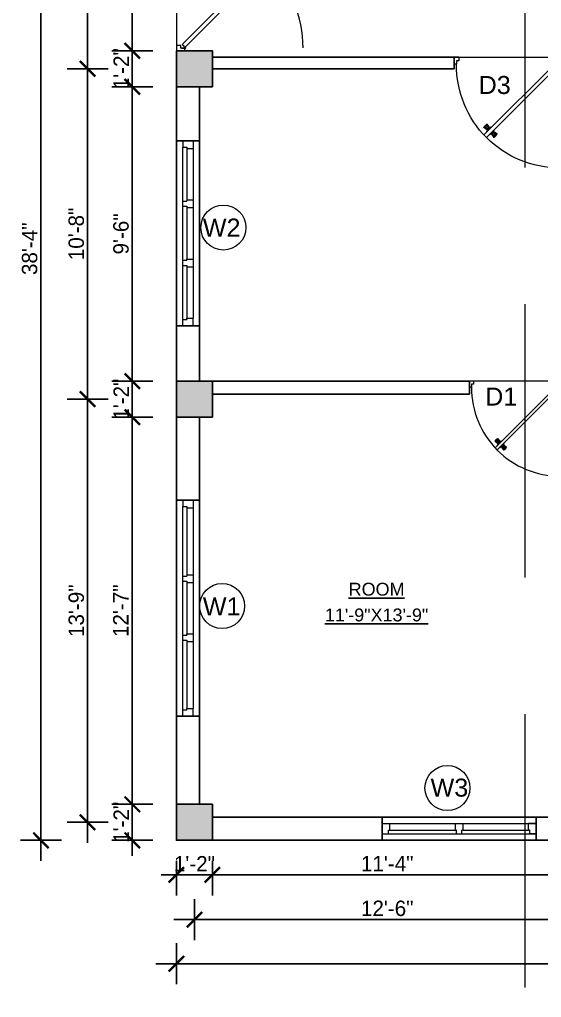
# Model space of a CAD drawing. Header units: inches. Extents: x 3672 to 10975, y -27382 to -746.
# Drawn here: x 4367.6 to 4570.6, y -24052.5 to -23672.3 of the extents above; entities that cross this region are included whole.
import ezdxf

# ---------------------------------------------------------------- set-up
doc = ezdxf.new("R2010")
doc.units = ezdxf.units.IN
doc.header["$LTSCALE"] = 17
doc.header["$MEASUREMENT"] = 0
doc.linetypes.add('21_FP_00$0$HIDDEN', pattern=[0.375, 0.25, -0.125])
doc.linetypes.add('PHANTOM2', pattern=[1.25, 0.625, -0.125, 0.125, -0.125, 0.125, -0.125])
for name, color, linetype, lineweight in [('25 BOT BAR', 12, 'Continuous', 25), ('aa_section_line', 2, 'PHANTOM2', 13), ('DOOR & WIN', 1, 'Continuous', 25), ('OUTLINE', 1, 'Continuous', 25), ('PUERTAS', 7, 'Continuous', 9), ('TEXT', 231, 'Continuous', 20), ('WINDOW FRAME PLAN', 162, 'Continuous', 18)]:
    doc.layers.add(name, color=color, linetype=linetype, lineweight=lineweight)
doc.styles.add('ARCHITECTURE', font='stylu.ttf')
doc.styles.add('DIMTEXT', font='arial.ttf', dxfattribs={"height": 6})
doc.dimstyles.new('8 SCALE', dxfattribs={"dimscale": 0, "dimtxt": 6, "dimasz": 6, "dimexe": 8, "dimexo": 8, "dimgap": 1.25, "dimtad": 1, "dimdec": 0, "dimzin": 3, "dimdsep": 46, "dimlunit": 4, "dimtxsty": 'ARCHITECTURE', "dimblk": 'ARCHTICK', "dimcen": 8, "dimdle": 8, "dimclrd": 5, "dimclre": 5, "dimclrt": 7, "dimadec": 0, "dimazin": 0, "dimtfac": 0.75, "dimtdec": 0, "dimtix": 1, "dimtmove": 2, "dimatfit": 3, "dimldrblk": 'ARCHTICK', "dimfxl": 8, "dimfxlon": 1, "dimtolj": 1, "dimtzin": 0, "dimlwd": -1, "dimlwe": -1, "dimarcsym": 0})

# ---------------------------------------------------------------- blocks, each defined once
blk = doc.blocks.new('DFFDFD')
at = {"layer": 'DOOR & WIN'}
for p, q in [((-13646.78, -2252.33), (-13646.78, -2168.33)), ((-13637.78, -2168.33), (-13646.78, -2168.33)), ((-13637.78, -2168.33), (-13637.78, -2252.33)), ((-13637.78, -2252.33), (-13646.78, -2252.33)), ((-13637.78, -2252.33), (-13646.78, -2252.33))]:
    blk.add_line(p, q, dxfattribs=at)
at = {"layer": 'WINDOW FRAME PLAN'}
for p, q in [((-13644.28, -2168.33), (-13644.28, -2170.83)), ((-13644.28, -2249.83), (-13644.28, -2170.83)), ((-13644.28, -2170.83), (-13642.78, -2170.83)), ((-13642.78, -2170.83), (-13642.78, -2171.33)), ((-13640.28, -2168.33), (-13640.28, -2171.33)), ((-13642.78, -2171.33), (-13642.78, -2197.83)), ((-13642.78, -2171.33), (-13640.28, -2171.33)), ((-13640.28, -2171.33), (-13640.28, -2249.33)), ((-13642.78, -2197.33), (-13640.28, -2197.33)), ((-13644.28, -2197.83), (-13642.78, -2197.83)), ((-13644.28, -2199.83), (-13642.78, -2199.83)), ((-13642.78, -2199.83), (-13642.78, -2200.33)), ((-13642.78, -2199.83), (-13642.78, -2220.83)), ((-13642.78, -2200.33), (-13640.28, -2200.33)), ((-13642.78, -2220.33), (-13640.28, -2220.33)), ((-13642.78, -2220.83), (-13642.78, -2220.33)), ((-13644.28, -2220.83), (-13642.78, -2220.83)), ((-13644.28, -2222.83), (-13642.78, -2222.83)), ((-13642.78, -2222.83), (-13642.78, -2249.33)), ((-13642.78, -2223.33), (-13640.28, -2223.33)), ((-13644.28, -2252.33), (-13644.28, -2249.83)), ((-13644.28, -2249.83), (-13642.78, -2249.83)), ((-13642.78, -2249.33), (-13640.28, -2249.33)), ((-13642.78, -2249.83), (-13642.78, -2249.33)), ((-13640.28, -2252.33), (-13640.28, -2249.33))]:
    blk.add_line(p, q, dxfattribs=at)
blk = doc.blocks.new('*U2797')
at = {"layer": 'PUERTAS', "color": 2}
for p, q in [((11.61, 30.24), (12.57, 31.2)), ((11.61, 30.24), (39.94, 1.92)), ((40.83, 2.94), (12.57, 31.2)), ((16.34, 30.46), (16.36, 30.48)), ((12.35, 26.47), (12.33, 26.45)), ((0, 0), (0, 2.8)), ((0.93, 2.8), (0, 2.8)), ((1.87, 0), (0, 0)), ((0.93, 1.4), (0.93, 2.8)), ((1.87, 1.4), (0.93, 1.4)), ((1.87, 0), (1.87, 1.4)), ((39.94, 1.92), (40.16, 2.14)), ((40.1, 2.21), (40.86, 2.97)), ((40.1, 2.21), (40.16, 2.14)), ((40.13, 0), (40.13, 1.4)), ((40.13, 1.4), (41.07, 1.4)), ((40.13, 0), (42, 0)), ((40.16, 2.14), (40.9, 2.88)), ((41.07, 1.77), (41.07, 2.81)), ((41.07, 1.4), (41.07, 1.77)), ((41.07, 1.77), (41.16, 1.77)), ((41.16, 1.77), (41.16, 2.85)), ((41.16, 2.8), (42, 2.8)), ((42, 2.8), (42, 0))]:
    blk.add_line(p, q, dxfattribs=at)
at = {"layer": 'PUERTAS', "color": 1}
for p, q in [((13.69, 30.08), (13.7, 30.09)), ((13.83, 30.09), (14.37, 29.73)), ((14.64, 30.23), (15.41, 31.18)), ((14.65, 30.11), (15.14, 29.61)), ((14.78, 29.98), (14.77, 29.97)), ((15.55, 31.19), (16.13, 30.6)), ((15.62, 31.12), (15.65, 31.15)), ((15.65, 31.15), (16.17, 30.63)), ((16.72, 30.01), (16.13, 30.6)), ((16.68, 30.12), (16.17, 30.63)), ((16.65, 30.09), (16.68, 30.12)), ((11.62, 27.26), (12.21, 26.67)), ((12.58, 28.16), (11.63, 27.4)), ((11.69, 27.19), (11.66, 27.15)), ((11.66, 27.15), (12.17, 26.64)), ((12.69, 26.12), (12.17, 26.64)), ((12.79, 26.09), (12.21, 26.67)), ((12.7, 28.16), (13.2, 27.66)), ((12.73, 29.12), (12.72, 29.11)), ((12.72, 28.98), (13.08, 28.44)), ((12.83, 28.03), (12.84, 28.04)), ((13.7, 27.04), (12.93, 26.09)), ((12.97, 28.04), (13.27, 27.74)), ((13.11, 28.16), (12.98, 28.03)), ((13.08, 28.44), (13.08, 28.43)), ((13.09, 28.3), (13.09, 28.3)), ((13.09, 28.17), (13.4, 27.87)), ((13.69, 27.17), (13.2, 27.66)), ((13.57, 27.43), (13.27, 27.74)), ((13.71, 27.56), (13.4, 27.87)), ((13.69, 27.57), (13.56, 27.44)), ((13.56, 27.3), (13.57, 27.3)), ((13.83, 27.55), (13.84, 27.56)), ((13.97, 27.54), (13.96, 27.55)), ((14.51, 27.19), (13.97, 27.54)), ((14.37, 29.73), (14.38, 29.72)), ((14.51, 29.72), (14.5, 29.72)), ((14.63, 29.71), (14.94, 29.41)), ((14.65, 27.2), (14.64, 27.19)), ((14.65, 29.7), (14.78, 29.83)), ((14.77, 29.84), (15.07, 29.54)), ((15.25, 29.1), (14.94, 29.41)), ((15.37, 29.24), (15.07, 29.54)), ((15.64, 29.12), (15.14, 29.61)), ((15.23, 29.11), (15.36, 29.24)), ((15.25, 28.97), (15.25, 28.97)), ((15.26, 28.84), (15.25, 28.84)), ((15.62, 28.3), (15.26, 28.84)), ((15.51, 29.24), (15.5, 29.24)), ((15.61, 28.15), (15.62, 28.16)), ((15.76, 29.11), (16.71, 29.88)), ((12.72, 26.16), (12.69, 26.12))]:
    blk.add_line(p, q, dxfattribs=at)
at = {"layer": 'PUERTAS', "color": 8}
for p, q in [((13.91, 29.99), (14.5, 29.61)), ((14.63, 30.14), (15.5, 31.21)), ((14.69, 30.07), (15.57, 31.16)), ((14.82, 29.94), (15.74, 30.99)), ((14.98, 29.77), (15.94, 30.79)), ((15.31, 29.45), (16.33, 30.41)), ((15.47, 29.29), (16.52, 30.21)), ((15.6, 29.16), (16.69, 30.04)), ((15.67, 29.09), (16.75, 29.96)), ((15.99, 30.81), (16.01, 30.83)), ((16.19, 30.65), (16.01, 30.83)), ((16.19, 30.65), (16.36, 30.48)), ((12.67, 28.18), (11.59, 27.31)), ((12.74, 28.12), (11.65, 27.23)), ((12.87, 27.99), (11.82, 27.06)), ((12, 26.81), (11.98, 26.79)), ((12.15, 26.62), (11.98, 26.79)), ((13.04, 27.82), (12.01, 26.87)), ((12.15, 26.62), (12.33, 26.45)), ((13.36, 27.5), (12.4, 26.48)), ((13.52, 27.34), (12.6, 26.28)), ((13.65, 27.21), (12.77, 26.11)), ((12.82, 28.9), (13.2, 28.3)), ((13.71, 27.14), (12.84, 26.06)), ((13.12, 28.15), (12.99, 28.02)), ((13.14, 28.12), (13.01, 27.99)), ((13.06, 28.65), (13.29, 28.21)), ((13.2, 28.06), (13.07, 27.93)), ((13.3, 27.97), (13.17, 27.84)), ((13.33, 28.39), (13.39, 28.12)), ((13.5, 27.76), (13.37, 27.63)), ((13.59, 27.67), (13.46, 27.54)), ((13.54, 28.18), (13.49, 28.01)), ((13.65, 27.61), (13.52, 27.48)), ((13.71, 28), (13.54, 27.96)), ((13.68, 27.58), (13.55, 27.45)), ((13.92, 27.79), (13.65, 27.86)), ((14.18, 27.53), (13.75, 27.76)), ((14.43, 27.28), (13.83, 27.67)), ((14.16, 29.74), (14.59, 29.52)), ((14.42, 29.48), (14.69, 29.42)), ((14.63, 29.27), (14.8, 29.31)), ((14.66, 29.69), (14.79, 29.82)), ((14.68, 29.66), (14.82, 29.79)), ((14.74, 29.6), (14.87, 29.73)), ((14.8, 29.09), (14.85, 29.26)), ((14.84, 29.51), (14.97, 29.64)), ((15.01, 28.89), (14.95, 29.16)), ((15.04, 29.3), (15.17, 29.43)), ((15.28, 28.62), (15.05, 29.06)), ((15.14, 29.21), (15.27, 29.34)), ((15.52, 28.37), (15.14, 28.97)), ((15.2, 29.15), (15.33, 29.28)), ((15.22, 29.12), (15.35, 29.25)), ((0, 0), (42, 0))]:
    blk.add_line(p, q, dxfattribs=at)
at = {"layer": 'PUERTAS', "color": 2}
for radius in [0.181, 0.0878]:
    blk.add_circle((41.04, 2.99), radius, dxfattribs=at)
at = {"layer": 'PUERTAS', "color": 8}
blk.add_arc((41.04, 2.99), 40.11, 89.9667, 180.2715, dxfattribs=at)
at = {"layer": 'PUERTAS', "color": 1}
for centre, start, end in [((13.76, 30.02), 45, 135), ((14.71, 30.17), 141.0764, 225), ((14.84, 29.91), 135, 225), ((15.48, 31.12), 45, 141.0764), ((11.69, 27.33), 128.9236, 225), ((12.63, 28.09), 45, 128.9236), ((12.79, 29.04), 135, 225), ((12.9, 27.97), 45, 135), ((13.16, 28.24), 140.2572, 225), ((13.02, 28.36), 320.2572, 45), ((13.5, 27.37), 315, 45), ((13.62, 27.1), 321.0764, 45), ((13.77, 27.63), 225, 309.7428), ((13.9, 27.49), 45, 129.7428), ((14.44, 29.79), 225, 309.7428), ((14.57, 29.65), 45, 129.7428), ((14.58, 27.25), 225, 315), ((15.32, 28.91), 140.2572, 225), ((15.18, 29.03), 320.2572, 45), ((15.44, 29.3), 225, 315), ((15.55, 28.23), 315, 45), ((15.7, 29.18), 225, 308.9236), ((12.86, 26.15), 225, 321.0764)]:
    blk.add_arc(centre, 0.0933, start, end, dxfattribs=at)
blk = doc.blocks.new('3ft')
at = {"layer": 'PUERTAS', "color": 6}
for p, q in [((1.01, 2.52), (25.23, 26.74)), ((26.05, 25.92), (25.23, 26.74)), ((26.05, 25.92), (1.77, 1.64)), ((0, 2.4), (0, 0)), ((0.72, 2.4), (0, 2.4)), ((1.6, 0), (0, 0)), ((0.72, 1.52), (0.72, 2.44)), ((0.8, 1.52), (0.72, 1.52)), ((0.8, 1.52), (0.8, 2.41)), ((0.8, 1.2), (0.8, 1.52)), ((1.6, 1.2), (0.8, 1.2)), ((1.57, 1.84), (0.94, 2.47)), ((1.63, 1.89), (0.97, 2.55)), ((1.63, 1.89), (1.57, 1.84)), ((1.77, 1.64), (1.57, 1.84)), ((1.6, 0), (1.6, 1.2)), ((34.4, 0), (34.4, 1.2)), ((34.4, 1.2), (35.2, 1.2)), ((34.4, 0), (36, 0)), ((35.2, 1.2), (35.2, 2.4)), ((35.2, 2.4), (36, 2.4)), ((36, 0), (36, 2.4))]:
    blk.add_line(p, q, dxfattribs=at)
at = {"layer": 'PUERTAS', "color": 1}
for p, q in [((22.58, 26.7), (22.14, 26.26)), ((22.67, 26.73), (22.17, 26.23)), ((22.61, 26.67), (22.58, 26.7)), ((23.45, 25.91), (22.79, 26.73)), ((21.67, 25.73), (22.17, 26.23)), ((22.49, 24.95), (21.67, 25.61)), ((21.7, 25.82), (22.14, 26.26)), ((21.73, 25.79), (21.7, 25.82)), ((22.6, 24.96), (23.02, 25.38)), ((22.61, 24.25), (22.92, 24.72)), ((22.62, 24.13), (22.61, 24.14)), ((22.7, 25.07), (22.71, 25.06)), ((22.82, 25.06), (23.08, 25.32)), ((22.94, 24.95), (22.83, 25.07)), ((22.92, 24.72), (22.92, 24.72)), ((22.93, 24.94), (23.19, 25.21)), ((22.93, 24.84), (22.93, 24.83)), ((23.44, 25.81), (23.02, 25.38)), ((23.34, 25.58), (23.08, 25.32)), ((23.46, 25.47), (23.19, 25.21)), ((23.33, 25.7), (23.34, 25.69)), ((23.45, 25.46), (23.33, 25.57)), ((23.44, 23.31), (23.45, 23.3)), ((23.56, 23.3), (24.03, 23.61)), ((23.57, 25.47), (23.57, 25.47)), ((24.15, 25.79), (23.68, 25.48)), ((23.68, 25.48), (23.68, 25.48)), ((24.03, 23.61), (24.03, 23.62)), ((24.14, 23.62), (24.14, 23.62)), ((24.25, 23.62), (24.51, 23.89)), ((24.27, 25.78), (24.26, 25.79)), ((24.26, 23.29), (24.69, 23.71)), ((24.26, 23.63), (24.37, 23.52)), ((24.26, 23.18), (24.92, 22.37)), ((24.37, 23.52), (24.63, 23.77)), ((24.37, 23.4), (24.37, 23.4)), ((24.78, 24.15), (24.51, 23.89)), ((24.89, 24.03), (24.63, 23.77)), ((25.11, 24.14), (24.69, 23.71)), ((24.77, 24.14), (24.88, 24.03)), ((24.79, 24.38), (24.78, 24.37)), ((24.78, 24.26), (24.78, 24.26)), ((25.1, 24.84), (24.79, 24.38)), ((25, 24.03), (25, 24.03)), ((25.04, 22.36), (25.54, 22.86)), ((25.09, 24.96), (25.1, 24.95)), ((25.13, 22.39), (25.57, 22.83)), ((25.22, 24.14), (26.03, 23.48)), ((26.04, 23.37), (25.54, 22.86)), ((26.01, 23.27), (25.57, 22.83)), ((25.98, 23.3), (26.01, 23.27)), ((25.1, 22.42), (25.13, 22.39))]:
    blk.add_line(p, q, dxfattribs=at)
at = {"layer": 'PUERTAS', "color": 8}
for p, q in [((23.41, 25.77), (22.65, 26.71)), ((23.46, 25.83), (22.72, 26.75)), ((22.57, 24.94), (21.65, 25.68)), ((22.63, 24.99), (21.69, 25.75)), ((22.74, 25.1), (21.84, 25.9)), ((22.13, 26.28), (21.98, 26.13)), ((22.88, 25.24), (22.01, 26.06)), ((22.13, 26.28), (22.27, 26.42)), ((22.29, 26.41), (22.27, 26.42)), ((23.16, 25.52), (22.34, 26.39)), ((23.3, 25.66), (22.5, 26.56)), ((22.69, 24.32), (23.02, 24.83)), ((22.95, 24.96), (22.84, 25.07)), ((22.98, 24.99), (22.86, 25.1)), ((23.03, 25.04), (22.91, 25.15)), ((22.91, 24.53), (23.1, 24.91)), ((23.11, 25.12), (22.99, 25.23)), ((23.13, 24.76), (23.18, 24.99)), ((23.28, 25.3), (23.17, 25.41)), ((23.36, 25.37), (23.25, 25.49)), ((23.31, 24.94), (23.28, 25.08)), ((23.41, 25.43), (23.3, 25.54)), ((23.46, 25.09), (23.32, 25.13)), ((23.44, 25.45), (23.33, 25.56)), ((23.64, 25.27), (23.41, 25.22)), ((23.87, 25.49), (23.49, 25.3)), ((24.08, 25.71), (23.57, 25.38)), ((23.63, 23.38), (24.14, 23.72)), ((23.84, 23.6), (24.22, 23.79)), ((24.07, 23.82), (24.3, 23.88)), ((24.25, 24), (24.39, 23.97)), ((24.25, 23.26), (24.99, 22.34)), ((24.27, 23.64), (24.38, 23.53)), ((24.3, 23.67), (24.41, 23.56)), ((24.3, 23.32), (25.06, 22.38)), ((24.35, 23.72), (24.46, 23.61)), ((24.4, 24.15), (24.43, 24.01)), ((24.41, 23.43), (25.2, 22.53)), ((24.43, 23.8), (24.54, 23.69)), ((24.58, 24.33), (24.52, 24.1)), ((24.55, 23.57), (25.37, 22.7)), ((24.6, 23.97), (24.72, 23.86)), ((24.8, 24.56), (24.61, 24.18)), ((25.02, 24.77), (24.68, 24.26)), ((24.68, 24.05), (24.79, 23.94)), ((24.73, 24.1), (24.85, 23.99)), ((24.76, 24.13), (24.87, 24.02)), ((24.83, 23.85), (25.7, 23.03)), ((24.97, 23.99), (25.87, 23.2)), ((25.08, 24.1), (26.02, 23.34)), ((25.14, 24.15), (26.06, 23.41)), ((25.58, 22.82), (25.43, 22.67)), ((25.58, 22.82), (25.73, 22.97)), ((25.72, 22.98), (25.73, 22.97)), ((0, 0), (36, 0))]:
    blk.add_line(p, q, dxfattribs=at)
at = {"layer": 'PUERTAS', "color": 2}
for p, q in [((21.99, 26.11), (21.98, 26.13)), ((25.42, 22.68), (25.43, 22.67))]:
    blk.add_line(p, q, dxfattribs=at)
at = {"layer": 'PUERTAS', "color": 6}
for radius in [0.155, 0.0752]:
    blk.add_circle((0.82, 2.56), radius, dxfattribs=at)
blk.add_arc((0.82, 2.56), 34.38, 359.7285, 90.0333, dxfattribs=at)
at = {"layer": 'PUERTAS', "color": 1}
for centre, start, end in [((22.73, 26.68), 38.9236, 135), ((22.54, 25.01), 231.0764, 315), ((22.67, 24.2), 135, 225), ((22.77, 25.12), 225, 315), ((22.99, 24.89), 135, 219.7428), ((22.87, 24.78), 315, 39.7428), ((23.28, 25.63), 315, 45), ((23.39, 25.86), 315, 38.9236), ((23.51, 23.36), 225, 315), ((23.51, 25.41), 50.2572, 135), ((23.62, 25.53), 230.2572, 315), ((24.09, 23.56), 50.2572, 135), ((24.2, 23.68), 230.2572, 315), ((24.2, 25.73), 45, 135), ((24.32, 23.23), 135, 218.9236), ((24.42, 23.46), 135, 225), ((24.84, 24.31), 135, 219.7428), ((24.72, 24.21), 315, 39.7428), ((24.94, 23.98), 45, 135), ((25.04, 24.89), 315, 45), ((25.17, 24.08), 51.0764, 135), ((25.98, 23.42), 315, 51.0764), ((24.98, 22.42), 218.9236, 315)]:
    blk.add_arc(centre, 0.08, start, end, dxfattribs=at)
blk = doc.blocks.new('*U2796')
at = {"color": 3, "xscale": -1}
blk.add_blockref('3ft', (42, 0), dxfattribs=at)
blk = doc.blocks.new("5'")
at = {"layer": 'WINDOW FRAME PLAN'}
for p, q in [((10026.35, -7897.24), (10086.35, -7897.24)), ((10026.35, -7897.24), (10026.35, -7901.24)), ((10026.35, -7897.24), (10029.35, -7897.24)), ((10028.85, -7901.24), (10028.85, -7899.74)), ((10028.85, -7899.74), (10029.35, -7899.74)), ((10029.35, -7899.74), (10029.35, -7897.24)), ((10029.35, -7899.74), (10054.85, -7899.74)), ((10054.85, -7899.74), (10054.85, -7897.24)), ((10054.85, -7897.24), (10057.85, -7897.24)), ((10055.35, -7899.74), (10054.85, -7899.74)), ((10055.35, -7901.24), (10055.35, -7899.74)), ((10057.35, -7901.24), (10057.35, -7899.74)), ((10057.85, -7899.74), (10057.35, -7899.74)), ((10057.85, -7899.74), (10057.85, -7897.24)), ((10057.85, -7899.74), (10083.35, -7899.74)), ((10086.35, -7897.24), (10083.35, -7897.24)), ((10083.35, -7899.74), (10083.35, -7897.24)), ((10083.85, -7899.74), (10083.35, -7899.74)), ((10083.85, -7901.24), (10083.85, -7899.74)), ((10086.35, -7897.24), (10086.35, -7901.24)), ((10026.35, -7901.24), (10086.35, -7901.24)), ((10026.35, -7901.24), (10028.85, -7901.24)), ((10086.35, -7901.24), (10083.85, -7901.24))]:
    blk.add_line(p, q, dxfattribs=at)
blk = doc.blocks.new('ffddd')
at = {"layer": 'DOOR & WIN'}
for p, q in [((-13345.31, -2388.07), (-13345.31, -2316.07)), ((-13336.31, -2316.07), (-13345.31, -2316.07)), ((-13336.31, -2316.07), (-13336.31, -2388.07)), ((-13336.31, -2388.07), (-13345.31, -2388.07)), ((-13336.31, -2388.07), (-13345.31, -2388.07))]:
    blk.add_line(p, q, dxfattribs=at)
at = {"layer": 'WINDOW FRAME PLAN'}
for p, q in [((-13342.81, -2316.07), (-13342.81, -2318.57)), ((-13342.81, -2385.57), (-13342.81, -2318.57)), ((-13342.81, -2318.57), (-13341.31, -2318.57)), ((-13341.31, -2318.57), (-13341.31, -2319.07)), ((-13341.31, -2319.07), (-13341.31, -2339.57)), ((-13341.31, -2319.07), (-13338.81, -2319.07)), ((-13338.81, -2316.07), (-13338.81, -2319.07)), ((-13338.81, -2319.07), (-13338.81, -2385.07)), ((-13342.81, -2339.57), (-13341.31, -2339.57)), ((-13342.81, -2341.57), (-13341.31, -2341.57)), ((-13341.31, -2339.07), (-13338.81, -2339.07)), ((-13341.31, -2341.57), (-13341.31, -2342.07)), ((-13341.31, -2341.57), (-13341.31, -2362.57)), ((-13341.31, -2342.07), (-13338.81, -2342.07)), ((-13342.81, -2362.57), (-13341.31, -2362.57)), ((-13342.81, -2364.57), (-13341.31, -2364.57)), ((-13341.31, -2362.07), (-13338.81, -2362.07)), ((-13341.31, -2362.57), (-13341.31, -2362.07)), ((-13341.31, -2364.57), (-13341.31, -2385.57)), ((-13341.31, -2365.07), (-13338.81, -2365.07)), ((-13342.81, -2388.07), (-13342.81, -2385.57)), ((-13342.81, -2385.57), (-13341.31, -2385.57)), ((-13341.31, -2385.07), (-13338.81, -2385.07)), ((-13341.31, -2385.57), (-13341.31, -2385.07)), ((-13338.81, -2388.07), (-13338.81, -2385.07))]:
    blk.add_line(p, q, dxfattribs=at)
blk = doc.blocks.new('_ArchTick')
at = {"color": 0, "linetype": 'ByBlock', "const_width": 0.15}
blk.add_lwpolyline([(-0.5, -0.5), (0.5, 0.5)], dxfattribs=at)
blk = doc.blocks.new('*D2856')
at = {"layer": '25 BOT BAR', "color": 5, "transparency": 16777216}
for p, q in [((4411.47, -23537.44), (4411.47, -23692.44)), ((4419.47, -23545.44), (4403.47, -23545.44)), ((4419.47, -23684.44), (4403.47, -23684.44))]:
    blk.add_line(p, q, dxfattribs=at)
at = {"layer": 'Defpoints', "color": 0, "transparency": 16777216}
for p in [(4428.64, -23545.44), (4411.47, -23684.44), (4428.64, -23684.44)]:
    blk.add_point(p, dxfattribs=at)
at = {"layer": '25 BOT BAR', "color": 5, "transparency": 16777216, "xscale": 6, "yscale": 6, "zscale": 6}
for p, rotation in [((4411.47, -23545.44), 90), ((4411.47, -23684.44), 270)]:
    blk.add_blockref('_ArchTick', p, dxfattribs=dict(at, rotation=rotation))
at = {"layer": '25 BOT BAR', "color": 7, "transparency": 16777216, "insert": (4407, -23614.94), "char_height": 6, "attachment_point": 5, "rotation": 90, "style": 'ARCHITECTURE'}
blk.add_mtext('\\A1;11\'-7"', dxfattribs=at)
blk = doc.blocks.new('*D2857')
at = {"layer": '25 BOT BAR', "color": 5, "transparency": 16777216}
for p, q in [((4411.47, -23684.44), (4411.47, -23678.44)), ((4419.47, -23684.44), (4403.47, -23684.44)), ((4411.47, -23684.44), (4411.47, -23698.44)), ((4419.47, -23698.44), (4403.47, -23698.44)), ((4411.47, -23698.44), (4411.47, -23704.44))]:
    blk.add_line(p, q, dxfattribs=at)
at = {"layer": 'Defpoints', "color": 0, "transparency": 16777216}
for p in [(4428.64, -23684.44), (4411.47, -23698.44), (4428.64, -23698.44)]:
    blk.add_point(p, dxfattribs=at)
at = {"layer": '25 BOT BAR', "color": 5, "transparency": 16777216, "xscale": 6, "yscale": 6, "zscale": 6}
for p, rotation in [((4411.47, -23684.44), 270), ((4411.47, -23698.44), 90)]:
    blk.add_blockref('_ArchTick', p, dxfattribs=dict(at, rotation=rotation))
at = {"layer": '25 BOT BAR', "color": 7, "transparency": 16777216, "insert": (4407.16, -23691.44), "char_height": 6, "attachment_point": 5, "rotation": 90, "style": 'ARCHITECTURE'}
blk.add_mtext('\\A1;1\'-2"', dxfattribs=at)
blk = doc.blocks.new('*D2858')
at = {"layer": '25 BOT BAR', "color": 5, "transparency": 16777216}
for p, q in [((4411.47, -23690.44), (4411.47, -23820.92)), ((4419.47, -23698.44), (4403.47, -23698.44)), ((4419.47, -23812.92), (4403.47, -23812.92))]:
    blk.add_line(p, q, dxfattribs=at)
at = {"layer": 'Defpoints', "color": 0, "transparency": 16777216}
for p in [(4428.64, -23698.44), (4411.47, -23812.92), (4428.64, -23812.92)]:
    blk.add_point(p, dxfattribs=at)
at = {"layer": '25 BOT BAR', "color": 5, "transparency": 16777216, "xscale": 6, "yscale": 6, "zscale": 6}
for p, rotation in [((4411.47, -23698.44), 90), ((4411.47, -23812.92), 270)]:
    blk.add_blockref('_ArchTick', p, dxfattribs=dict(at, rotation=rotation))
at = {"layer": '25 BOT BAR', "color": 7, "transparency": 16777216, "insert": (4407.1, -23755.68), "char_height": 6, "attachment_point": 5, "rotation": 90, "style": 'ARCHITECTURE'}
blk.add_mtext('\\A1;9\'-6"', dxfattribs=at)
blk = doc.blocks.new('*D2859')
at = {"layer": '25 BOT BAR', "color": 5, "transparency": 16777216}
for p, q in [((4411.47, -23812.92), (4411.47, -23806.92)), ((4419.47, -23812.92), (4403.47, -23812.92)), ((4411.47, -23812.92), (4411.47, -23826.92)), ((4419.47, -23826.92), (4403.47, -23826.92)), ((4411.47, -23826.92), (4411.47, -23832.92))]:
    blk.add_line(p, q, dxfattribs=at)
at = {"layer": 'Defpoints', "color": 0, "transparency": 16777216}
for p in [(4428.64, -23812.92), (4411.47, -23826.92), (4428.64, -23826.92)]:
    blk.add_point(p, dxfattribs=at)
at = {"layer": '25 BOT BAR', "color": 5, "transparency": 16777216, "xscale": 6, "yscale": 6, "zscale": 6}
for p, rotation in [((4411.47, -23812.92), 270), ((4411.47, -23826.92), 90)]:
    blk.add_blockref('_ArchTick', p, dxfattribs=dict(at, rotation=rotation))
at = {"layer": '25 BOT BAR', "color": 7, "transparency": 16777216, "insert": (4407.16, -23819.92), "char_height": 6, "attachment_point": 5, "rotation": 90, "style": 'ARCHITECTURE'}
blk.add_mtext('\\A1;1\'-2"', dxfattribs=at)
blk = doc.blocks.new('*D2860')
at = {"layer": '25 BOT BAR', "color": 5, "transparency": 16777216}
for p, q in [((4411.47, -23818.92), (4411.47, -23985.44)), ((4419.47, -23826.92), (4403.47, -23826.92)), ((4419.47, -23977.44), (4403.47, -23977.44))]:
    blk.add_line(p, q, dxfattribs=at)
at = {"layer": 'Defpoints', "color": 0, "transparency": 16777216}
for p in [(4428.64, -23826.92), (4411.47, -23977.44), (4428.64, -23977.44)]:
    blk.add_point(p, dxfattribs=at)
at = {"layer": '25 BOT BAR', "color": 5, "transparency": 16777216, "xscale": 6, "yscale": 6, "zscale": 6}
for p, rotation in [((4411.47, -23826.92), 90), ((4411.47, -23977.44), 270)]:
    blk.add_blockref('_ArchTick', p, dxfattribs=dict(at, rotation=rotation))
at = {"layer": '25 BOT BAR', "color": 7, "transparency": 16777216, "insert": (4407, -23902.18), "char_height": 6, "attachment_point": 5, "rotation": 90, "style": 'ARCHITECTURE'}
blk.add_mtext('\\A1;12\'-7"', dxfattribs=at)
blk = doc.blocks.new('*D2861')
at = {"layer": '25 BOT BAR', "color": 5, "transparency": 16777216}
for p, q in [((4411.47, -23977.44), (4411.47, -23971.44)), ((4419.47, -23977.44), (4403.47, -23977.44)), ((4411.47, -23977.44), (4411.47, -23991.44)), ((4419.47, -23991.44), (4403.47, -23991.44)), ((4411.47, -23991.44), (4411.47, -23997.44))]:
    blk.add_line(p, q, dxfattribs=at)
at = {"layer": 'Defpoints', "color": 0, "transparency": 16777216}
for p in [(4428.64, -23977.44), (4411.47, -23991.44), (4428.64, -23991.44)]:
    blk.add_point(p, dxfattribs=at)
at = {"layer": '25 BOT BAR', "color": 5, "transparency": 16777216, "xscale": 6, "yscale": 6, "zscale": 6}
for p, rotation in [((4411.47, -23977.44), 270), ((4411.47, -23991.44), 90)]:
    blk.add_blockref('_ArchTick', p, dxfattribs=dict(at, rotation=rotation))
at = {"layer": '25 BOT BAR', "color": 7, "transparency": 16777216, "insert": (4407.16, -23984.44), "char_height": 6, "attachment_point": 5, "rotation": 90, "style": 'ARCHITECTURE'}
blk.add_mtext('\\A1;1\'-2"', dxfattribs=at)
blk = doc.blocks.new('*D2862')
at = {"layer": '25 BOT BAR', "color": 5, "transparency": 16777216}
for p, q in [((4394.08, -23530.44), (4394.08, -23699.44)), ((4402.08, -23538.44), (4386.08, -23538.44)), ((4402.08, -23691.44), (4386.08, -23691.44))]:
    blk.add_line(p, q, dxfattribs=at)
at = {"layer": 'Defpoints', "color": 0, "transparency": 16777216}
for p in [(4435.64, -23538.44), (4394.08, -23691.44), (4435.64, -23691.44)]:
    blk.add_point(p, dxfattribs=at)
at = {"layer": '25 BOT BAR', "color": 5, "transparency": 16777216, "xscale": 6, "yscale": 6, "zscale": 6}
for p, rotation in [((4394.08, -23538.44), 90), ((4394.08, -23691.44), 270)]:
    blk.add_blockref('_ArchTick', p, dxfattribs=dict(at, rotation=rotation))
at = {"layer": '25 BOT BAR', "color": 7, "transparency": 16777216, "insert": (4389.73, -23614.94), "char_height": 6, "attachment_point": 5, "rotation": 90, "style": 'ARCHITECTURE'}
blk.add_mtext('\\A1;12\'-9"', dxfattribs=at)
blk = doc.blocks.new('*D2863')
at = {"layer": '25 BOT BAR', "color": 5, "transparency": 16777216}
for p, q in [((4394.08, -23683.44), (4394.08, -23827.92)), ((4402.08, -23691.44), (4386.08, -23691.44)), ((4402.08, -23819.92), (4386.08, -23819.92))]:
    blk.add_line(p, q, dxfattribs=at)
at = {"layer": 'Defpoints', "color": 0, "transparency": 16777216}
for p in [(4435.64, -23691.44), (4394.08, -23819.92), (4435.64, -23819.92)]:
    blk.add_point(p, dxfattribs=at)
at = {"layer": '25 BOT BAR', "color": 5, "transparency": 16777216, "xscale": 6, "yscale": 6, "zscale": 6}
for p, rotation in [((4394.08, -23691.44), 90), ((4394.08, -23819.92), 270)]:
    blk.add_blockref('_ArchTick', p, dxfattribs=dict(at, rotation=rotation))
at = {"layer": '25 BOT BAR', "color": 7, "transparency": 16777216, "insert": (4389.7, -23755.68), "char_height": 6, "attachment_point": 5, "rotation": 90, "style": 'ARCHITECTURE'}
blk.add_mtext('\\A1;10\'-8"', dxfattribs=at)
blk = doc.blocks.new('*D2864')
at = {"layer": '25 BOT BAR', "color": 5, "transparency": 16777216}
for p, q in [((4394.08, -23811.92), (4394.08, -23992.44)), ((4402.08, -23819.92), (4386.08, -23819.92)), ((4402.08, -23984.44), (4386.08, -23984.44))]:
    blk.add_line(p, q, dxfattribs=at)
at = {"layer": 'Defpoints', "color": 0, "transparency": 16777216}
for p in [(4435.64, -23819.92), (4394.08, -23984.44), (4435.64, -23984.44)]:
    blk.add_point(p, dxfattribs=at)
at = {"layer": '25 BOT BAR', "color": 5, "transparency": 16777216, "xscale": 6, "yscale": 6, "zscale": 6}
for p, rotation in [((4394.08, -23819.92), 90), ((4394.08, -23984.44), 270)]:
    blk.add_blockref('_ArchTick', p, dxfattribs=dict(at, rotation=rotation))
at = {"layer": '25 BOT BAR', "color": 7, "transparency": 16777216, "insert": (4389.72, -23902.18), "char_height": 6, "attachment_point": 5, "rotation": 90, "style": 'ARCHITECTURE'}
blk.add_mtext('\\A1;13\'-9"', dxfattribs=at)
blk = doc.blocks.new('*D2865')
at = {"layer": '25 BOT BAR', "color": 5, "transparency": 16777216}
for p, q in [((4375.94, -23999.44), (4375.94, -23523.44)), ((4383.94, -23531.44), (4367.94, -23531.44)), ((4383.94, -23991.44), (4367.94, -23991.44))]:
    blk.add_line(p, q, dxfattribs=at)
at = {"layer": 'Defpoints', "color": 0, "transparency": 16777216}
for p in [(4375.94, -23531.44), (4428.64, -23531.44), (4428.64, -23991.44)]:
    blk.add_point(p, dxfattribs=at)
at = {"layer": '25 BOT BAR', "color": 5, "transparency": 16777216, "xscale": 6, "yscale": 6, "zscale": 6}
for p, rotation in [((4375.94, -23531.44), 90), ((4375.94, -23991.44), 270)]:
    blk.add_blockref('_ArchTick', p, dxfattribs=dict(at, rotation=rotation))
at = {"layer": '25 BOT BAR', "color": 7, "transparency": 16777216, "insert": (4371.55, -23761.44), "char_height": 6, "attachment_point": 5, "rotation": 90, "style": 'ARCHITECTURE'}
blk.add_mtext('\\A1;38\'-4"', dxfattribs=at)
blk = doc.blocks.new('*D2866')
at = {"layer": '25 BOT BAR', "color": 5, "transparency": 16777216}
for p, q in [((4428.64, -23999.44), (4428.64, -24012.87)), ((4442.64, -23999.44), (4442.64, -24012.87)), ((4428.64, -24004.87), (4422.64, -24004.87)), ((4428.64, -24004.87), (4442.64, -24004.87)), ((4442.64, -24004.87), (4448.64, -24004.87))]:
    blk.add_line(p, q, dxfattribs=at)
at = {"layer": 'Defpoints', "color": 0, "transparency": 16777216}
for p in [(4428.64, -23991.44), (4442.64, -23991.44), (4442.64, -24004.87)]:
    blk.add_point(p, dxfattribs=at)
at = {"layer": '25 BOT BAR', "color": 5, "transparency": 16777216, "xscale": 6, "yscale": 6, "zscale": 6}
blk.add_blockref('_ArchTick', (4428.64, -24004.87), dxfattribs=at)
at = {"layer": '25 BOT BAR', "color": 5, "transparency": 16777216, "xscale": 6, "yscale": 6, "zscale": 6, "rotation": 180}
blk.add_blockref('_ArchTick', (4442.64, -24004.87), dxfattribs=at)
at = {"layer": '25 BOT BAR', "color": 7, "transparency": 16777216, "insert": (4435.64, -24000.56), "char_height": 6, "attachment_point": 5, "style": 'ARCHITECTURE'}
blk.add_mtext('\\A1;1\'-2"', dxfattribs=at)
blk = doc.blocks.new('*D2867')
at = {"layer": '25 BOT BAR', "color": 5, "transparency": 16777216}
for p, q in [((4442.64, -23999.44), (4442.64, -24012.87)), ((4578.64, -23999.44), (4578.64, -24012.87)), ((4434.64, -24004.87), (4586.64, -24004.87))]:
    blk.add_line(p, q, dxfattribs=at)
at = {"layer": 'Defpoints', "color": 0, "transparency": 16777216}
for p in [(4442.64, -23991.44), (4578.64, -23991.44), (4578.64, -24004.87)]:
    blk.add_point(p, dxfattribs=at)
at = {"layer": '25 BOT BAR', "color": 5, "transparency": 16777216, "xscale": 6, "yscale": 6, "zscale": 6, "rotation": 180}
blk.add_blockref('_ArchTick', (4442.64, -24004.87), dxfattribs=at)
at = {"layer": '25 BOT BAR', "color": 5, "transparency": 16777216, "xscale": 6, "yscale": 6, "zscale": 6}
blk.add_blockref('_ArchTick', (4578.64, -24004.87), dxfattribs=at)
at = {"layer": '25 BOT BAR', "color": 7, "transparency": 16777216, "insert": (4510.64, -24000.49), "char_height": 6, "attachment_point": 5, "style": 'ARCHITECTURE'}
blk.add_mtext('\\A1;11\'-4"', dxfattribs=at)
blk = doc.blocks.new('*D2873')
at = {"layer": '25 BOT BAR', "color": 5, "transparency": 16777216}
for p, q in [((4435.64, -24014.28), (4435.64, -24030.28)), ((4585.64, -24014.28), (4585.64, -24030.28)), ((4427.64, -24022.28), (4593.64, -24022.28))]:
    blk.add_line(p, q, dxfattribs=at)
at = {"layer": 'Defpoints', "color": 0, "transparency": 16777216}
for p in [(4435.64, -23984.44), (4585.64, -23984.44), (4585.64, -24022.28)]:
    blk.add_point(p, dxfattribs=at)
at = {"layer": '25 BOT BAR', "color": 5, "transparency": 16777216, "xscale": 6, "yscale": 6, "zscale": 6, "rotation": 180}
blk.add_blockref('_ArchTick', (4435.64, -24022.28), dxfattribs=at)
at = {"layer": '25 BOT BAR', "color": 5, "transparency": 16777216, "xscale": 6, "yscale": 6, "zscale": 6}
blk.add_blockref('_ArchTick', (4585.64, -24022.28), dxfattribs=at)
at = {"layer": '25 BOT BAR', "color": 7, "transparency": 16777216, "insert": (4510.64, -24017.92), "char_height": 6, "attachment_point": 5, "style": 'ARCHITECTURE'}
blk.add_mtext('\\A1;12\'-6"', dxfattribs=at)
blk = doc.blocks.new('*D2876')
at = {"layer": '25 BOT BAR', "color": 5, "transparency": 16777216}
for p, q in [((4428.64, -24031.43), (4428.64, -24047.43)), ((4889.1, -24031.43), (4889.1, -24047.43)), ((4420.64, -24039.43), (4897.1, -24039.43))]:
    blk.add_line(p, q, dxfattribs=at)
at = {"layer": 'Defpoints', "color": 0, "transparency": 16777216}
for p in [(4428.64, -23991.44), (4889.1, -23991.44), (4889.1, -24039.43)]:
    blk.add_point(p, dxfattribs=at)
at = {"layer": '25 BOT BAR', "color": 5, "transparency": 16777216, "xscale": 6, "yscale": 6, "zscale": 6, "rotation": 180}
blk.add_blockref('_ArchTick', (4428.64, -24039.43), dxfattribs=at)
at = {"layer": '25 BOT BAR', "color": 5, "transparency": 16777216, "xscale": 6, "yscale": 6, "zscale": 6}
blk.add_blockref('_ArchTick', (4889.1, -24039.43), dxfattribs=at)
at = {"layer": '25 BOT BAR', "color": 7, "transparency": 16777216, "insert": (4658.87, -24035.05), "char_height": 6, "attachment_point": 5, "style": 'ARCHITECTURE'}
blk.add_mtext('\\A1;38\'-4"', dxfattribs=at)

msp = doc.modelspace()

# ---------------------------------------------------------------- hatches: boundary and pattern name
at = {"layer": 'DOOR & WIN'}
h = msp.add_hatch(color=256, dxfattribs=at)
h.dxf.hatch_style = 1
h.paths.add_polyline_path([(4442.64, -23684.44), (4428.64, -23684.44), (4428.64, -23698.44), (4442.64, -23698.44)])
h = msp.add_hatch(color=256, dxfattribs=at)
h.dxf.hatch_style = 1
h.paths.add_polyline_path([(4442.64, -23812.92), (4428.64, -23812.92), (4428.64, -23826.92), (4442.64, -23826.92)])
h = msp.add_hatch(color=256, dxfattribs=at)
h.dxf.hatch_style = 1
h.paths.add_polyline_path([(4442.64, -23977.44), (4428.64, -23977.44), (4428.64, -23991.44), (4442.64, -23991.44)])

# ---------------------------------------------------------------- linework, layer by layer
at = {"layer": '25 BOT BAR'}
for p, q in [((4442.64, -23686.94), (4536.64, -23686.94)), ((4536.64, -23686.94), (4536.64, -23691.44)), ((4442.64, -23691.44), (4536.64, -23691.44)), ((4428.64, -23698.44), (4428.64, -23812.92)), ((4437.64, -23698.44), (4437.64, -23812.92)), ((4542.64, -23812.92), (4442.64, -23812.92)), ((4542.64, -23812.92), (4542.64, -23817.92)), ((4542.64, -23817.92), (4442.64, -23817.92)), ((4428.64, -23826.92), (4428.64, -23977.44)), ((4437.64, -23826.92), (4437.64, -23977.44)), ((4442.64, -23982.44), (4578.64, -23982.44)), ((4508.64, -23991.44), (4508.64, -23982.44)), ((4568.64, -23991.44), (4568.64, -23982.44)), ((4442.64, -23991.44), (4578.64, -23991.44))]:
    msp.add_line(p, q, dxfattribs=at)
at = {"layer": 'aa_section_line', "linetype": '21_FP_00$0$HIDDEN', "ltscale": 25}
msp.add_line((4564.21, -23464.25), (4564.19, -24058.03), dxfattribs=at)
at = {"layer": 'OUTLINE'}
for points in [[(4428.64, -23684.44), (4442.64, -23684.44), (4442.64, -23698.44), (4428.64, -23698.44)], [(4428.64, -23812.92), (4442.64, -23812.92), (4442.64, -23826.92), (4428.64, -23826.92)], [(4428.64, -23977.44), (4442.64, -23977.44), (4442.64, -23991.44), (4428.64, -23991.44)]]:
    msp.add_lwpolyline(points, close=True, dxfattribs=at)
at = {"layer": 'TEXT'}
for centre in [(4446.91, -23753.21), (4446.41, -23900.35), (4534.06, -23971.11)]:
    msp.add_circle(centre, 8.75, dxfattribs=at)

# ---------------------------------------------------------------- block references
at = {"layer": '25 BOT BAR'}
msp.add_blockref("5'", (-5517.71, -16087.7), dxfattribs=at)
at = {"layer": 'DOOR & WIN', "xscale": 1.14285714, "yscale": 1.14285714, "zscale": 1.14285714, "rotation": 270}
msp.add_blockref('*U2797', (4428.64, -23636.44), dxfattribs=at)
at = {"layer": 'DOOR & WIN', "xscale": -1, "rotation": 180}
for name, p in [('*U2797', (4536.64, -23686.94)), ('*U2796', (4536.64, -23812.92))]:
    msp.add_blockref(name, p, dxfattribs=at)
at = {"layer": 'OUTLINE'}
for name, p in [('ffddd', (17773.95, -21403.37)), ('DFFDFD', (18075.41, -21690.85))]:
    msp.add_blockref(name, p, dxfattribs=at)

# ---------------------------------------------------------------- texts
at = {"layer": 'DOOR & WIN', "char_height": 5, "attachment_point": 5}
for s, insert in [('{\\fArial TUR|b0|i0|c162|p34;\\L\\C7;ROOM}', (4506.5, -23893.85)), ('{\\fArial TUR|b0|i0|c0|p34;\\L\\C7;11\'-9"X13\'-9"}', (4506.5, -23903.86))]:
    msp.add_mtext(s, dxfattribs=dict(at, insert=insert))
at = {"layer": 'TEXT', "style": 'DIMTEXT'}
for s, p in [('D3', (4546.2, -23701.27)), ('D1', (4548.73, -23822.41)), ('W3', (4527.49, -23974.45))]:
    msp.add_text(s, height=7, dxfattribs=at).set_placement(p)
for s, p in [('W2', (4438.91, -23756.71)), ('W1', (4438.91, -23903.98))]:
    msp.add_text(s, height=7, rotation=360, dxfattribs=at).set_placement(p)

# ---------------------------------------------------------------- dimensions: what is measured, and where the dimension line sits
at = {"layer": '25 BOT BAR'}
for base, p1, p2, picture, middle in [((4375.94, -23531.44), (4428.64, -23991.44), (4428.64, -23531.44), '*D2865', (4371.55, -23761.44)), ((4394.08, -23691.44), (4435.64, -23538.44), (4435.64, -23691.44), '*D2862', (4389.73, -23614.94)), ((4411.47, -23684.44), (4428.64, -23545.44), (4428.64, -23684.44), '*D2856', (4407, -23614.94)), ((4411.47, -23698.44), (4428.64, -23684.44), (4428.64, -23698.44), '*D2857', (4407.16, -23691.44)), ((4394.08, -23819.92), (4435.64, -23691.44), (4435.64, -23819.92), '*D2863', (4389.7, -23755.68)), ((4411.47, -23812.92), (4428.64, -23698.44), (4428.64, -23812.92), '*D2858', (4407.1, -23755.68)), ((4411.47, -23826.92), (4428.64, -23812.92), (4428.64, -23826.92), '*D2859', (4407.16, -23819.92)), ((4394.08, -23984.44), (4435.64, -23819.92), (4435.64, -23984.44), '*D2864', (4389.72, -23902.18)), ((4411.47, -23977.44), (4428.64, -23826.92), (4428.64, -23977.44), '*D2860', (4407, -23902.18)), ((4411.47, -23991.44), (4428.64, -23977.44), (4428.64, -23991.44), '*D2861', (4407.16, -23984.44))]:
    dim = msp.add_linear_dim(base=base, p1=p1, p2=p2, angle=90, dimstyle='8 SCALE', override={"dimscale": 1}, dxfattribs=at)
    dim.commit()
    dim.dimension.update_dxf_attribs({"geometry": picture, "text_midpoint": middle})
for base, p1, p2, picture, middle in [((4585.64, -24022.28), (4435.64, -23984.44), (4585.64, -23984.44), '*D2873', (4510.64, -24017.92)), ((4889.1, -24039.43), (4428.64, -23991.44), (4889.1, -23991.44), '*D2876', (4658.87, -24035.05)), ((4442.64, -24004.87), (4428.64, -23991.44), (4442.64, -23991.44), '*D2866', (4435.64, -24000.56)), ((4578.64, -24004.87), (4442.64, -23991.44), (4578.64, -23991.44), '*D2867', (4510.64, -24000.49))]:
    dim = msp.add_linear_dim(base=base, p1=p1, p2=p2, dimstyle='8 SCALE', override={"dimscale": 1}, dxfattribs=at)
    dim.commit()
    dim.dimension.update_dxf_attribs({"geometry": picture, "text_midpoint": middle})

doc.saveas('drawing.dxf')
